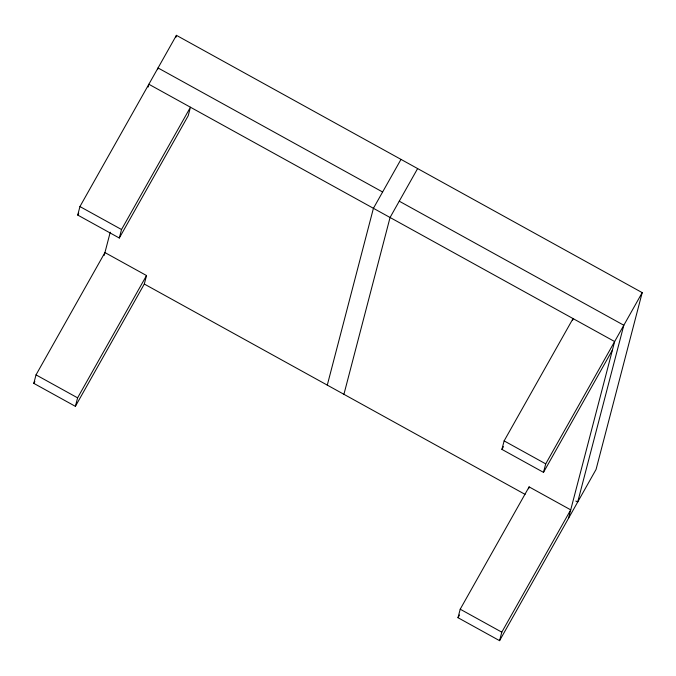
<?xml version="1.0" encoding="UTF-8"?>
<svg xmlns="http://www.w3.org/2000/svg" width="676" height="676" viewBox="0 0 676 676"><rect width="100%" height="100%" fill="white"/><g stroke="black" fill="none" stroke-linecap="round" stroke-linejoin="round"><path stroke-width="1.01" d="M33.8 383.368L36.022 374.867L104.932 252.562L146.523 275.538L144.301 284.038L75.391 406.344L33.8 383.368L34.839 381.534M119.306 238.028L121.528 229.527L190.446 107.222L188.224 115.723L119.306 238.028L77.723 215.061L79.937 206.56L176.419 35.329L642.2 292.632L596.063 469.44L499.581 640.671L457.99 617.703L460.212 609.203L529.122 486.889L570.713 509.865L501.795 632.17L499.581 640.671M104.197 255.393L110.247 232.206M148.112 87.086L148.855 84.246L614.636 341.549L568.499 518.365M157.601 69.645L158.04 67.946L382.616 192.001M75.391 406.344L77.605 397.843L146.523 275.538M175.887 37.357L176.419 35.329M327.285 385.117L373.422 208.309L400.995 159.384M343.923 394.311L390.06 217.495L417.624 168.577M612.414 350.05L543.496 472.363L501.913 449.388L504.127 440.887L573.045 318.582L572.555 320.466M528.632 488.782L529.122 486.889M543.496 472.363L545.718 463.863L642.2 292.632M77.723 215.061L78.754 213.219M501.913 449.388L503.468 446.625M457.99 617.703L459.545 614.94M399.254 201.186L623.821 325.249L577.684 502.057L575.834 501.034M79.937 206.56L121.528 229.527M504.127 440.887L545.718 463.863M144.301 284.038L525.058 494.367M36.022 374.867L77.605 397.843M460.212 609.203L501.795 632.17"/></g></svg>
